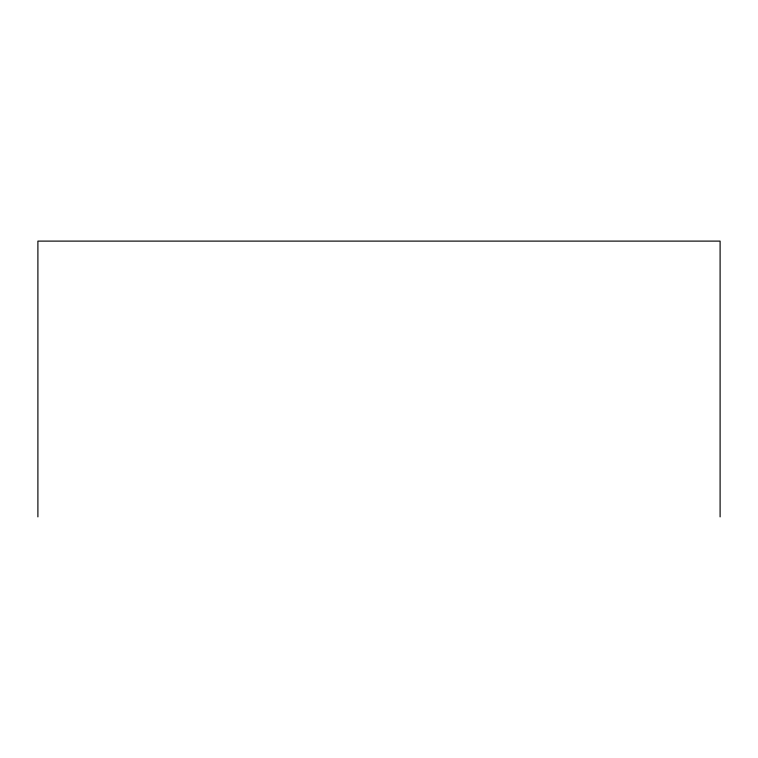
<?xml version="1.0" encoding="UTF-8"?>
<svg xmlns="http://www.w3.org/2000/svg" width="758" height="758" viewBox="0 0 758 758"><rect width="100%" height="100%" fill="white"/><g stroke="black" fill="none" stroke-linecap="round" stroke-linejoin="round"><path stroke-width="1.14" d="M720.1 516.89L720.1 241.11L37.9 241.11L37.9 516.89"/></g></svg>
